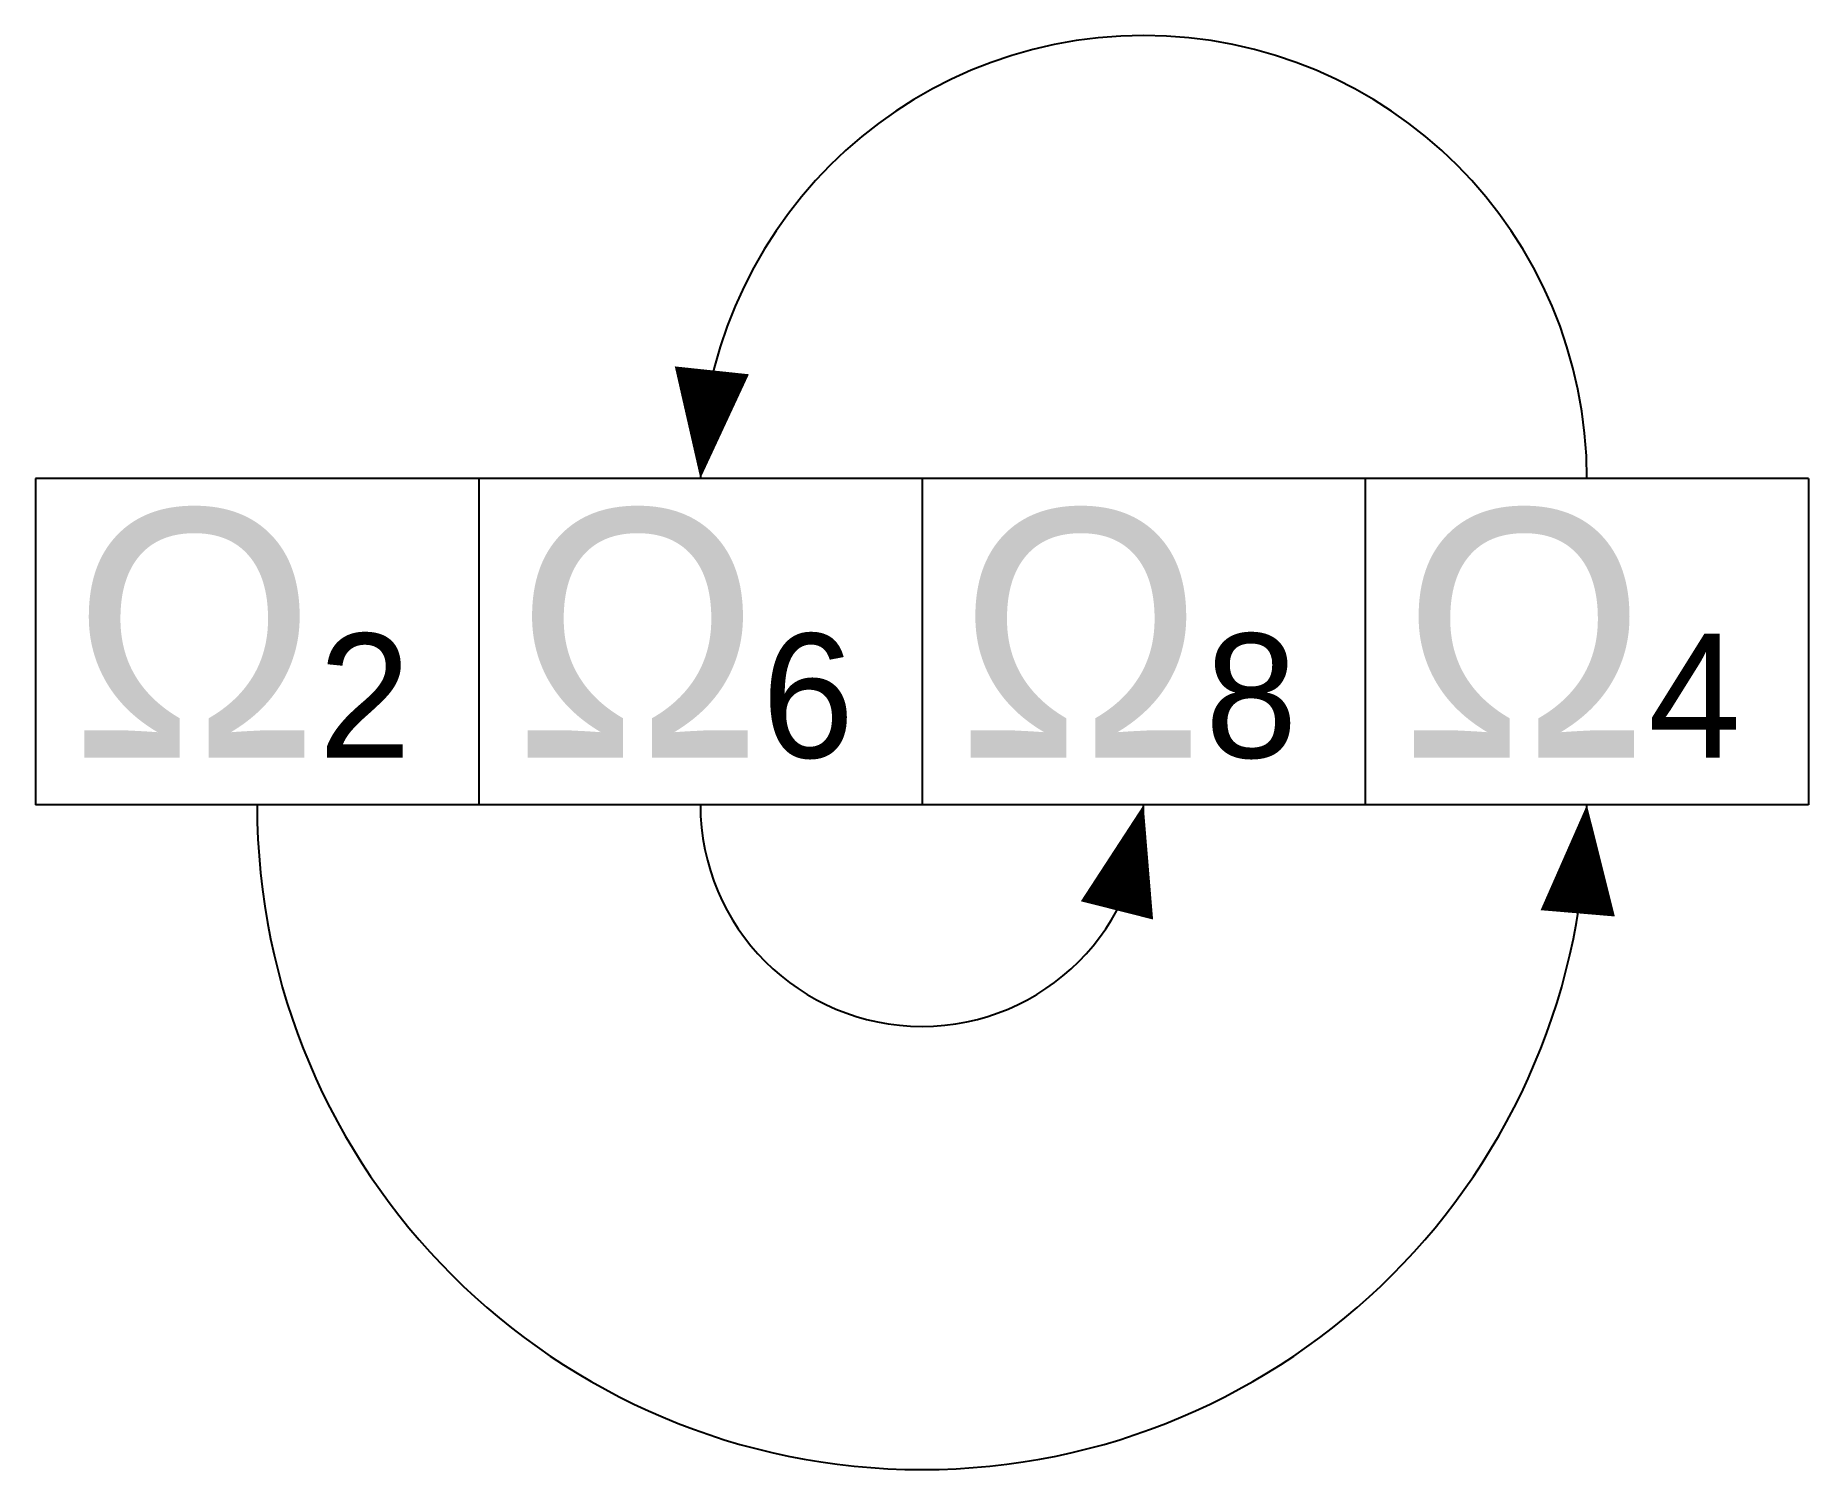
# Model space of a CAD drawing. Header units: inches. Extents: x 0 to 7.14, y -3.99 to 1.78.
import ezdxf

# ---------------------------------------------------------------- set-up
doc = ezdxf.new("R2010")
doc.units = ezdxf.units.IN
doc.header["$MEASUREMENT"] = 0
doc.styles.get("Standard").update_dxf_attribs({"font": 'arial.ttf'})

msp = doc.modelspace()

# ---------------------------------------------------------------- linework, layer by layer
for p, q in [((0, 0), (0, -1.3137)), ((1.7842, 0), (0, 0)), ((1.7842, 0), (1.7842, -1.3137)), ((3.5684, 0), (1.7842, 0)), ((3.5684, 0), (3.5684, -1.3137)), ((5.3526, 0), (3.5684, 0)), ((5.3526, 0), (5.3526, -1.3137)), ((7.1367, 0), (5.3526, 0)), ((7.1367, 0), (7.1367, -1.3137)), ((1.7842, -1.3137), (0, -1.3137)), ((3.5684, -1.3137), (1.7842, -1.3137)), ((5.3526, -1.3137), (3.5684, -1.3137)), ((7.1367, -1.3137), (5.3526, -1.3137))]:
    msp.add_line(p, q)
for points in [[(2.6763, 0, 0, 0.3, 0), (2.7225, 0.4358, 0, 0, 0)], [(4.4605, -1.3137, 0, 0.3, 0), (4.3531, -1.7386, 0, 0, 0)], [(6.2447, -1.3137, 0, 0.3, 0), (6.2077, -1.7504, 0, 0, 0)]]:
    msp.add_lwpolyline(points, format="xyseb")
for centre, radius, start, end in [((4.4605, 0), 1.7842, 0, 180), ((3.5684, -1.3137), 2.6763, 180, 0), ((3.5684, -1.3137), 0.8921, 180, 360)]:
    msp.add_arc(centre, radius, start, end)

# ---------------------------------------------------------------- texts
at = {"char_height": 0.2, "width": 2.399924, "attachment_point": 1}
for s, insert in [('{\\fSymbol|b0|i0|c0|p0;\\H5x;W\\H0.5x;2}', (0.1396, -0.1241)), ('{\\fSymbol|b0|i0|c0|p0;\\H5x;W\\H0.5x;6}', (1.9238, -0.1241)), ('{\\fSymbol|b0|i0|c0|p0;\\H5x;W\\H0.5x;8}', (3.708, -0.1241)), ('{\\fSymbol|b0|i0|c0|p0;\\H5x;W\\H0.5x;4}', (5.4922, -0.1241))]:
    msp.add_mtext(s, dxfattribs=dict(at, insert=insert))

doc.saveas('drawing.dxf')
